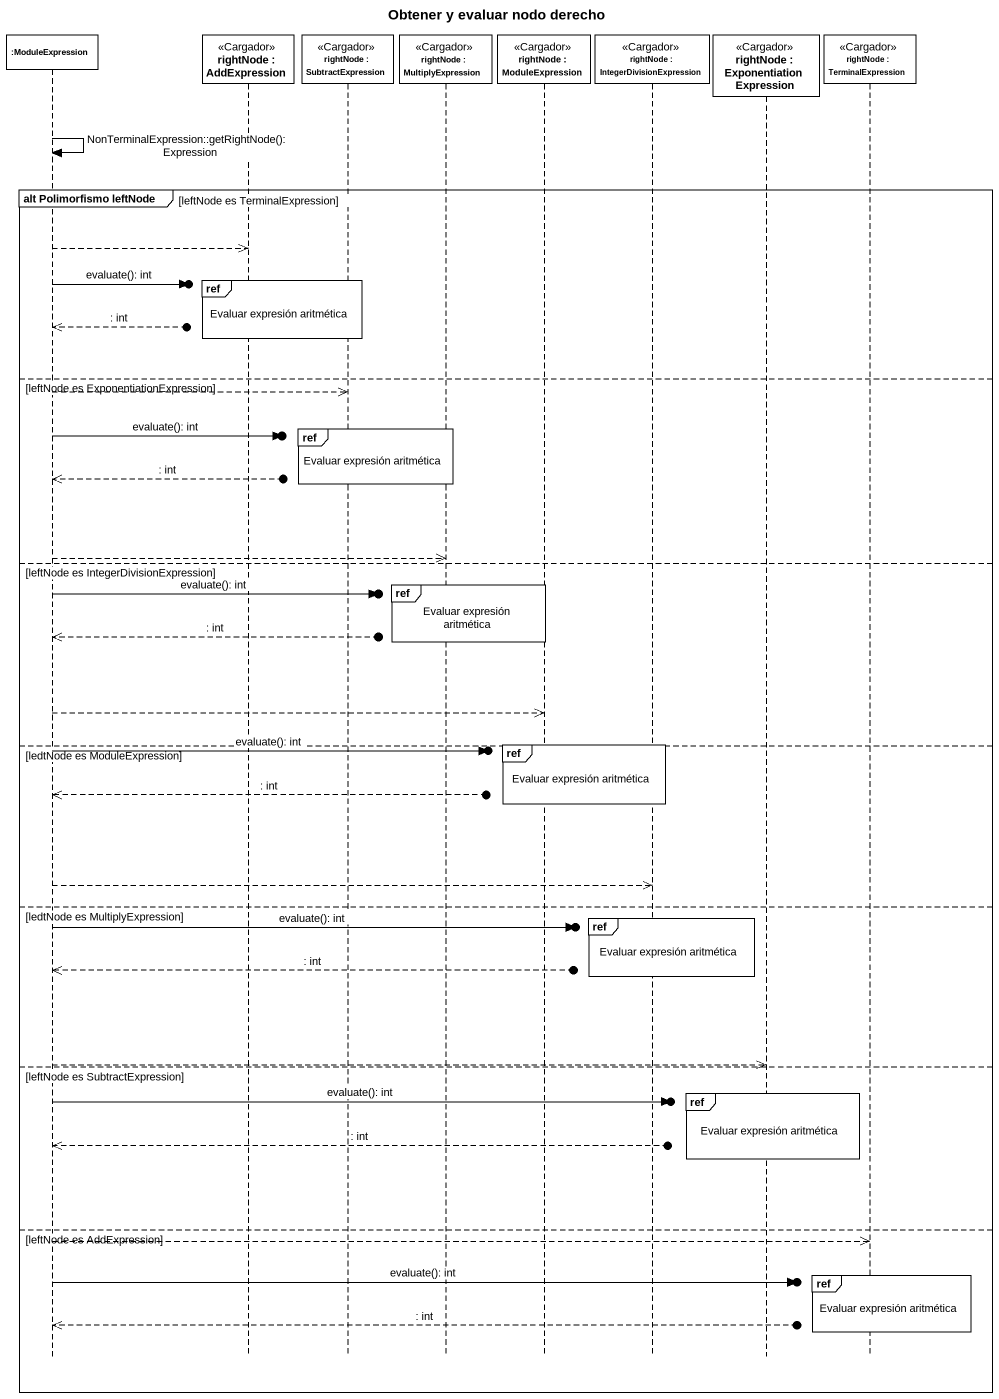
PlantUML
@startuml
title Obtener y evaluar nodo derecho
hide footbox
participant ":ModuleExpression" as ModuleExpression
participant "rightNode : AddExpression" as rightNode <<Cargador>>
participant "rightNode : SubtractExpression" as rightNode_2 <<Cargador>>
participant "rightNode : MultiplyExpression" as rightNode_3 <<Cargador>>
participant "rightNode : ModuleExpression" as rightNode_4 <<Cargador>>
participant "rightNode : IntegerDivisionExpression" as rightNode_5 <<Cargador>>
participant "rightNode : ExponentiationExpression" as rightNode_6 <<Cargador>>
participant "rightNode : TerminalExpression" as rightNode_7 <<Cargador>>

ModuleExpression -> ModuleExpression : NonTerminalExpression::getRightNode(): Expression
group alt Polimorfismo leftNode [leftNode es TerminalExpression]
  ModuleExpression -->> rightNode
  ref over rightNode, rightNode_2 : Evaluar expresión aritmética
  ModuleExpression ->o] : evaluate(): int
  ModuleExpression <<--o] : : int
else leftNode es ExponentiationExpression
  ModuleExpression -->> rightNode_2
  ref over rightNode_2, rightNode_3 : Evaluar expresión aritmética
  ModuleExpression ->o] : evaluate(): int
  ModuleExpression <<--o] : : int
  ModuleExpression -->> rightNode_3
else leftNode es IntegerDivisionExpression
  ref over rightNode_3, rightNode_4 : Evaluar expresión aritmética
  ModuleExpression ->o] : evaluate(): int
  ModuleExpression <<--o] : : int
  ModuleExpression -->> rightNode_4
  ref over rightNode_4, rightNode_5 : Evaluar expresión aritmética
else ledtNode es ModuleExpression
  ModuleExpression ->o] : evaluate(): int
  ModuleExpression <<--o] : : int
  ModuleExpression -->> rightNode_5
else ledtNode es MultiplyExpression
  ref over rightNode_5 : Evaluar expresión aritmética
  ModuleExpression ->o] : evaluate(): int
  ModuleExpression <<--o] : : int
  ModuleExpression -->> rightNode_6
else leftNode es SubtractExpression
  ref over rightNode_6 : Evaluar expresión aritmética
  ModuleExpression ->o] : evaluate(): int
  ModuleExpression <<--o] : : int
else leftNode es AddExpression
  ModuleExpression -->> rightNode_7
  ref over rightNode_7 : Evaluar expresión aritmética
  ModuleExpression ->o] : evaluate(): int
  ModuleExpression <<--o] : : int
end
@enduml
